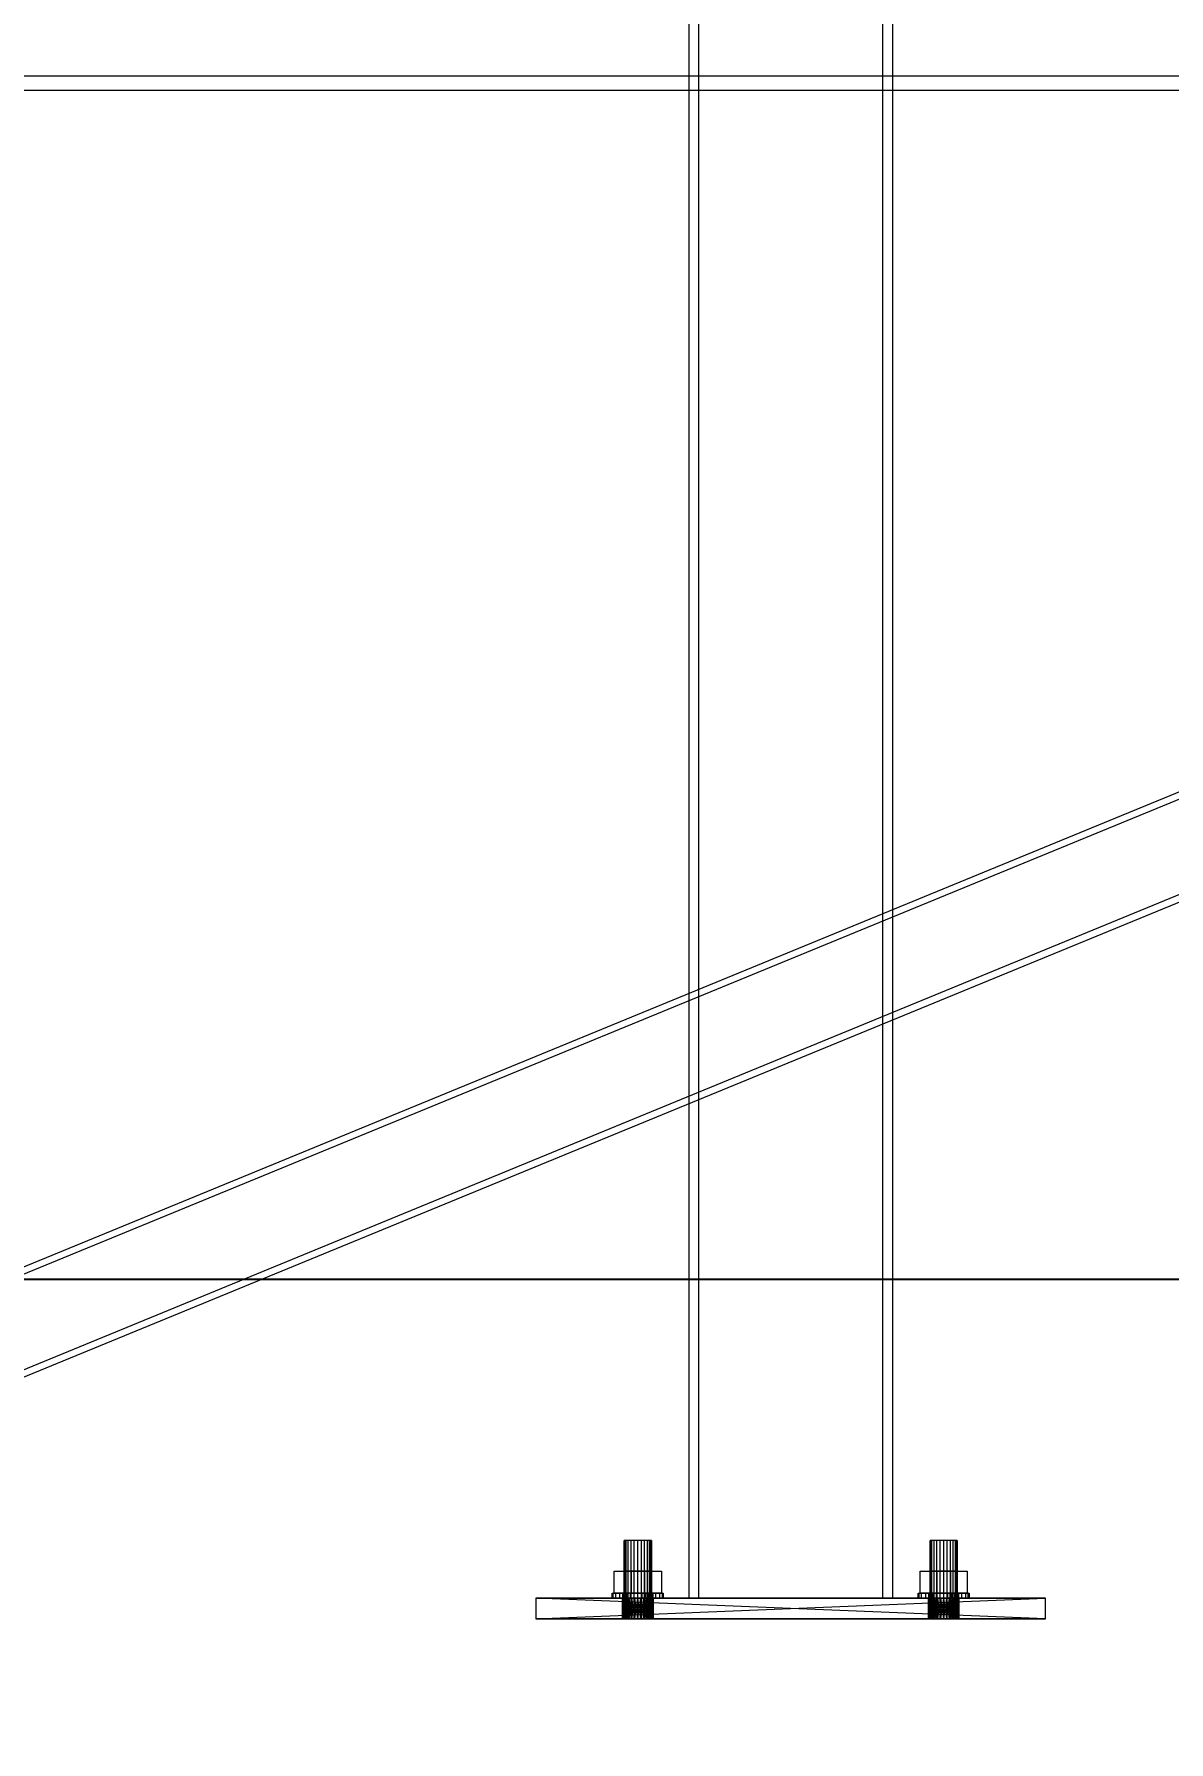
# Model space of a CAD drawing. Header units: millimetres. Extents: x -1970 to 34302, y -65268 to 6837.
# Drawn here: x 12824 to 13492, y -73 to 933 of the extents above; entities that cross this region are included whole.
import ezdxf

# ---------------------------------------------------------------- set-up
doc = ezdxf.new("R2010")
doc.units = ezdxf.units.MM
for name, color, linetype, lineweight in [('COTAS_O', 1, 'Continuous', 0), ('COTAS_P', 1, 'Continuous', 0), ('lateral_dosificador', 7, 'Continuous', 0), ('lateral_mezcladora', 7, 'Continuous', 0)]:
    doc.layers.add(name, color=color, linetype=linetype, lineweight=lineweight)
doc.dimstyles.new('R19_100', dxfattribs={"dimtxt": 250, "dimasz": 150, "dimexe": 150, "dimexo": 80, "dimgap": 100, "dimtad": 1, "dimtih": 1, "dimtoh": 1, "dimdsep": 46, "dimcen": 0.09, "dimadec": 0, "dimazin": 0, "dimtfac": 1, "dimtdec": 4, "dimtofl": 0, "dimtmove": 0, "dimatfit": 3, "dimfxl": 1, "dimtolj": 1, "dimtzin": 0, "dimarcsym": 0})

# ---------------------------------------------------------------- blocks, each defined once
blk = doc.blocks.new('*D16')
at = {"layer": 'COTAS_O', "color": 0, "lineweight": -2, "transparency": 16777216}
for p, q in [((10569.5, 1020), (10569.5, 50)), ((16769.5, 1020), (16769.5, 50)), ((10719.5, 200), (16619.5, 200))]:
    blk.add_line(p, q, dxfattribs=at)
at = {"layer": 'COTAS_O', "color": 0, "transparency": 16777216}
for points in [[(10719.5, 225), (10719.5, 175), (10569.5, 200)], [(16619.5, 225), (16619.5, 175), (16769.5, 200)]]:
    blk.add_solid(points, dxfattribs=at)
at = {"layer": 'Defpoints', "color": 0, "transparency": 16777216}
for p in [(10569.5, 1100), (16769.5, 1100), (16769.5, 200)]:
    blk.add_point(p, dxfattribs=at)
blk = doc.blocks.new('*D22')
at = {"layer": 'COTAS_P', "color": 0, "lineweight": -2, "transparency": 16777216}
for p, q in [((112.7, -80), (112.7, -2650)), ((34302.1, -80), (34302.1, -2650)), ((262.7, -2500), (34152.1, -2500))]:
    blk.add_line(p, q, dxfattribs=at)
at = {"layer": 'COTAS_P', "color": 0, "transparency": 16777216}
for points in [[(262.7, -2475), (262.7, -2525), (112.7, -2500)], [(34152.1, -2475), (34152.1, -2525), (34302.1, -2500)]]:
    blk.add_solid(points, dxfattribs=at)
at = {"layer": 'Defpoints', "color": 0, "transparency": 16777216}
for p in [(112.7, 0), (34302.1, 0), (34302.1, -2500)]:
    blk.add_point(p, dxfattribs=at)

msp = doc.modelspace()

# ---------------------------------------------------------------- linework, layer by layer
at = {"layer": 'lateral_dosificador'}
for p, q in [((13209.529, 2000), (13209.529, 12)), ((13215.529, 12), (13215.529, 2000)), ((13323.529, 2000), (13323.529, 12)), ((13329.529, 12), (13329.529, 2000)), ((13171.801, 46), (13171.529, 46)), ((13171.529, 0), (13171.529, 46)), ((13172.6, 46), (13171.801, 46)), ((13171.801, 0), (13171.801, 46)), ((13173.872, 46), (13172.6, 46)), ((13172.6, 0), (13172.6, 46)), ((13175.529, 46), (13173.872, 46)), ((13173.872, 0), (13173.872, 46)), ((13177.458, 46), (13175.529, 46)), ((13175.529, 0), (13175.529, 46)), ((13179.529, 46), (13177.458, 46)), ((13177.458, 0), (13177.458, 46)), ((13181.599, 46), (13179.529, 46)), ((13179.529, 0), (13179.529, 46)), ((13183.529, 46), (13181.599, 46)), ((13181.599, 0), (13181.599, 46)), ((13185.185, 46), (13183.529, 46)), ((13183.529, 0), (13183.529, 46)), ((13186.457, 46), (13185.185, 46)), ((13185.185, 0), (13185.185, 46)), ((13187.256, 46), (13186.457, 46)), ((13186.457, 0), (13186.457, 46)), ((13187.529, 46), (13187.256, 46)), ((13187.256, 0), (13187.256, 46)), ((13187.529, 46), (13187.529, 0)), ((13351.801, 46), (13351.529, 46)), ((13351.529, 0), (13351.529, 46)), ((13352.6, 46), (13351.801, 46)), ((13351.801, 0), (13351.801, 46)), ((13353.872, 46), (13352.6, 46)), ((13352.6, 0), (13352.6, 46)), ((13355.529, 46), (13353.872, 46)), ((13353.872, 0), (13353.872, 46)), ((13357.458, 46), (13355.529, 46)), ((13355.529, 0), (13355.529, 46)), ((13359.529, 46), (13357.458, 46)), ((13357.458, 0), (13357.458, 46)), ((13361.599, 46), (13359.529, 46)), ((13359.529, 0), (13359.529, 46)), ((13363.529, 46), (13361.599, 46)), ((13361.599, 0), (13361.599, 46)), ((13365.185, 46), (13363.529, 46)), ((13363.529, 0), (13363.529, 46)), ((13366.457, 46), (13365.185, 46)), ((13365.185, 0), (13365.185, 46)), ((13367.256, 46), (13366.457, 46)), ((13366.457, 0), (13366.457, 46)), ((13367.529, 46), (13367.256, 46)), ((13367.256, 0), (13367.256, 46)), ((13367.529, 46), (13367.529, 0)), ((13165.679, 15), (13165.679, 28)), ((13165.679, 28), (13172.604, 28)), ((13165.679, 28), (13171.529, 28)), ((13175.529, 28), (13171.529, 28)), ((13171.529, 28), (13171.529, 15)), ((13172.604, 15), (13172.604, 28)), ((13172.604, 28), (13186.454, 28)), ((13172.604, 28), (13175.529, 28)), ((13183.529, 28), (13175.529, 28)), ((13175.529, 28), (13175.529, 15)), ((13187.529, 28), (13183.529, 28)), ((13183.529, 28), (13183.529, 15)), ((13186.454, 28), (13183.529, 28)), ((13186.454, 15), (13186.454, 28)), ((13186.454, 28), (13193.379, 28)), ((13187.529, 15), (13187.529, 28)), ((13187.529, 28), (13193.379, 28)), ((13193.379, 28), (13193.379, 15)), ((13345.679, 15), (13345.679, 28)), ((13345.679, 28), (13352.604, 28)), ((13345.679, 28), (13351.529, 28)), ((13355.529, 28), (13351.529, 28)), ((13351.529, 28), (13351.529, 15)), ((13352.604, 15), (13352.604, 28)), ((13352.604, 28), (13366.454, 28)), ((13352.604, 28), (13355.529, 28)), ((13363.529, 28), (13355.529, 28)), ((13355.529, 28), (13355.529, 15)), ((13367.529, 28), (13363.529, 28)), ((13363.529, 28), (13363.529, 15)), ((13366.454, 28), (13363.529, 28)), ((13366.454, 15), (13366.454, 28)), ((13366.454, 28), (13373.379, 28)), ((13367.529, 15), (13367.529, 28)), ((13367.529, 28), (13373.379, 28)), ((13373.379, 28), (13373.379, 15)), ((13170.529, 12), (13119.529, 12)), ((13119.529, 12), (13170.702, 12)), ((13119.529, 12), (13171.214, 12)), ((13119.529, 12), (13172.045, 12)), ((13119.529, 12), (13173.165, 12)), ((13119.529, 12), (13174.528, 12)), ((13119.529, 12), (13176.084, 12)), ((13119.529, 12), (13177.773, 12)), ((13119.529, 12), (13179.529, 12)), ((13119.529, 12), (13181.284, 12)), ((13419.529, 12), (13119.529, 12)), ((13119.529, 12), (13182.973, 12)), ((13119.529, 12), (13184.529, 12)), ((13119.529, 12), (13185.893, 12)), ((13419.529, 0), (13119.529, 12)), ((13119.529, 12), (13119.529, 0)), ((13119.529, 0), (13419.529, 12)), ((13164.529, 12), (13164.529, 15)), ((13164.529, 15), (13165.04, 15)), ((13164.529, 15), (13170.529, 15)), ((13165.04, 12), (13164.529, 12)), ((13170.529, 12), (13164.529, 12)), ((13165.04, 12), (13165.04, 15)), ((13165.04, 15), (13166.538, 15)), ((13165.04, 15), (13170.835, 15)), ((13166.538, 12), (13165.04, 12)), ((13170.835, 12), (13165.04, 12)), ((13172.604, 15), (13165.679, 15)), ((13171.529, 15), (13165.679, 15)), ((13166.538, 12), (13166.538, 15)), ((13166.538, 15), (13168.922, 15)), ((13166.538, 15), (13171.734, 15)), ((13168.922, 12), (13166.538, 12)), ((13171.734, 12), (13166.538, 12)), ((13168.922, 12), (13168.922, 15)), ((13168.922, 15), (13172.029, 15)), ((13168.922, 15), (13173.165, 15)), ((13172.029, 12), (13168.922, 12)), ((13173.165, 12), (13168.922, 12)), ((13170.835, 15), (13170.529, 15)), ((13170.529, 15), (13170.529, 12)), ((13170.702, 12), (13170.529, 12)), ((13170.529, 0), (13170.702, 12)), ((13170.529, 0), (13170.529, 12)), ((13170.702, 0), (13170.529, 12)), ((13170.529, 12), (13170.835, 12)), ((13171.214, 12), (13170.702, 12)), ((13170.702, 0), (13171.214, 12)), ((13170.702, 0), (13170.702, 12)), ((13171.214, 0), (13170.702, 12)), ((13171.734, 15), (13170.835, 15)), ((13170.835, 15), (13170.835, 12)), ((13170.835, 12), (13171.734, 12)), ((13172.045, 12), (13171.214, 12)), ((13171.214, 0), (13172.045, 12)), ((13171.214, 0), (13171.214, 12)), ((13172.045, 0), (13171.214, 12)), ((13171.529, 15), (13175.529, 15)), ((13173.165, 15), (13171.734, 15)), ((13171.734, 15), (13171.734, 12)), ((13171.734, 12), (13173.165, 12)), ((13172.029, 12), (13172.029, 15)), ((13172.029, 15), (13175.646, 15)), ((13172.029, 15), (13175.029, 15)), ((13175.646, 12), (13172.029, 12)), ((13175.029, 12), (13172.029, 12)), ((13173.165, 12), (13172.045, 12)), ((13172.045, 12), (13185.893, 12)), ((13172.045, 0), (13173.165, 12)), ((13172.045, 0), (13172.045, 12)), ((13173.165, 0), (13172.045, 12)), ((13186.454, 15), (13172.604, 15)), ((13175.529, 15), (13172.604, 15)), ((13175.029, 15), (13173.165, 15)), ((13173.165, 15), (13173.165, 12)), ((13174.528, 12), (13173.165, 12)), ((13173.165, 12), (13185.893, 12)), ((13173.165, 12), (13359.529, 12)), ((13173.165, 12), (13361.284, 12)), ((13173.165, 12), (13362.973, 12)), ((13173.165, 12), (13364.529, 12)), ((13173.165, 12), (13365.893, 12)), ((13173.165, 0), (13174.528, 12)), ((13173.165, 0), (13173.165, 12)), ((13174.528, 0), (13173.165, 12)), ((13173.165, 12), (13175.029, 12)), ((13176.084, 12), (13174.528, 12)), ((13174.528, 12), (13365.893, 12)), ((13174.528, 0), (13176.084, 12)), ((13174.528, 0), (13174.528, 12)), ((13176.084, 0), (13174.528, 12)), ((13177.199, 15), (13175.029, 15)), ((13175.029, 15), (13175.029, 12)), ((13175.029, 12), (13177.199, 12)), ((13175.529, 15), (13183.529, 15)), ((13175.646, 12), (13175.646, 15)), ((13175.646, 15), (13179.529, 15)), ((13175.646, 15), (13177.199, 15)), ((13179.529, 12), (13175.646, 12)), ((13177.199, 12), (13175.646, 12)), ((13177.773, 12), (13176.084, 12)), ((13176.084, 12), (13365.893, 12)), ((13176.084, 0), (13177.773, 12)), ((13176.084, 0), (13176.084, 12)), ((13177.773, 0), (13176.084, 12)), ((13179.529, 15), (13177.199, 15)), ((13177.199, 15), (13177.199, 12)), ((13177.199, 12), (13179.529, 12)), ((13179.529, 12), (13177.773, 12)), ((13177.773, 12), (13419.529, 12)), ((13177.773, 12), (13365.893, 12)), ((13177.773, 0), (13179.529, 12)), ((13177.773, 0), (13177.773, 12)), ((13179.529, 0), (13177.773, 12)), ((13179.529, 12), (13179.529, 15)), ((13179.529, 15), (13183.411, 15)), ((13181.858, 15), (13179.529, 15)), ((13179.529, 12), (13181.284, 12)), ((13350.529, 12), (13179.529, 12)), ((13350.702, 12), (13179.529, 12)), ((13351.214, 12), (13179.529, 12)), ((13179.529, 12), (13419.529, 12)), ((13352.045, 12), (13179.529, 12)), ((13353.165, 12), (13179.529, 12)), ((13354.528, 12), (13179.529, 12)), ((13356.084, 12), (13179.529, 12)), ((13357.773, 12), (13179.529, 12)), ((13359.529, 12), (13179.529, 12)), ((13179.529, 12), (13365.893, 12)), ((13179.529, 0), (13181.284, 12)), ((13179.529, 0), (13179.529, 12)), ((13181.284, 0), (13179.529, 12)), ((13183.411, 12), (13179.529, 12)), ((13179.529, 12), (13181.858, 12)), ((13181.284, 12), (13182.973, 12)), ((13350.529, 12), (13181.284, 12)), ((13350.702, 12), (13181.284, 12)), ((13181.284, 0), (13182.973, 12)), ((13181.284, 0), (13181.284, 12)), ((13182.973, 0), (13181.284, 12)), ((13184.029, 15), (13181.858, 15)), ((13181.858, 15), (13181.858, 12)), ((13183.411, 15), (13181.858, 15)), ((13181.858, 12), (13184.029, 12)), ((13181.858, 12), (13183.411, 12)), ((13182.973, 12), (13184.529, 12)), ((13350.529, 12), (13182.973, 12)), ((13350.702, 12), (13182.973, 12)), ((13182.973, 0), (13184.529, 12)), ((13182.973, 0), (13182.973, 12)), ((13184.529, 0), (13182.973, 12)), ((13183.411, 12), (13183.411, 15)), ((13183.411, 15), (13187.029, 15)), ((13187.029, 12), (13183.411, 12)), ((13183.529, 15), (13187.529, 15)), ((13183.529, 15), (13186.454, 15)), ((13185.893, 15), (13184.029, 15)), ((13184.029, 15), (13184.029, 12)), ((13187.029, 15), (13184.029, 15)), ((13184.029, 12), (13185.893, 12)), ((13184.029, 12), (13187.029, 12)), ((13184.529, 12), (13185.893, 12)), ((13350.529, 12), (13184.529, 12)), ((13350.702, 12), (13184.529, 12)), ((13419.529, 12), (13184.529, 12)), ((13184.529, 12), (13359.529, 12)), ((13184.529, 0), (13185.893, 12)), ((13184.529, 0), (13184.529, 12)), ((13185.893, 0), (13184.529, 12)), ((13187.323, 15), (13185.893, 15)), ((13185.893, 15), (13185.893, 12)), ((13190.135, 15), (13185.893, 15)), ((13185.893, 12), (13187.012, 12)), ((13350.529, 12), (13185.893, 12)), ((13350.702, 12), (13185.893, 12)), ((13185.893, 12), (13359.529, 12)), ((13185.893, 0), (13187.012, 12)), ((13185.893, 0), (13185.893, 12)), ((13187.012, 0), (13185.893, 12)), ((13185.893, 12), (13187.323, 12)), ((13185.893, 12), (13190.135, 12)), ((13193.379, 15), (13186.454, 15)), ((13187.012, 12), (13187.843, 12)), ((13350.529, 12), (13187.012, 12)), ((13350.702, 12), (13187.012, 12)), ((13187.012, 12), (13359.529, 12)), ((13187.012, 0), (13187.843, 12)), ((13187.012, 0), (13187.012, 12)), ((13187.843, 0), (13187.012, 12)), ((13187.029, 12), (13187.029, 15)), ((13187.029, 15), (13190.135, 15)), ((13190.135, 12), (13187.029, 12)), ((13188.222, 15), (13187.323, 15)), ((13187.323, 15), (13187.323, 12)), ((13192.519, 15), (13187.323, 15)), ((13187.323, 12), (13188.222, 12)), ((13187.323, 12), (13192.519, 12)), ((13193.379, 15), (13187.529, 15)), ((13187.843, 12), (13188.356, 12)), ((13350.529, 12), (13187.843, 12)), ((13350.702, 12), (13187.843, 12)), ((13187.843, 12), (13359.529, 12)), ((13187.843, 0), (13188.356, 12)), ((13187.843, 0), (13187.843, 12)), ((13188.356, 0), (13187.843, 12)), ((13188.529, 15), (13188.222, 15)), ((13188.222, 15), (13188.222, 12)), ((13194.017, 15), (13188.222, 15)), ((13188.222, 12), (13188.529, 12)), ((13188.222, 12), (13194.017, 12)), ((13188.356, 12), (13188.529, 12)), ((13350.529, 12), (13188.356, 12)), ((13350.702, 12), (13188.356, 12)), ((13188.356, 12), (13359.529, 12)), ((13188.356, 0), (13188.529, 12)), ((13188.356, 0), (13188.356, 12)), ((13188.529, 0), (13188.356, 12)), ((13188.529, 12), (13188.529, 15)), ((13188.529, 15), (13194.529, 15)), ((13188.529, 12), (13350.529, 12)), ((13350.702, 12), (13188.529, 12)), ((13188.529, 12), (13351.214, 12)), ((13188.529, 12), (13352.045, 12)), ((13188.529, 12), (13353.165, 12)), ((13188.529, 12), (13354.528, 12)), ((13188.529, 12), (13356.084, 12)), ((13188.529, 12), (13357.773, 12)), ((13188.529, 12), (13359.529, 12)), ((13188.529, 12), (13188.529, 0)), ((13194.529, 12), (13188.529, 12)), ((13190.135, 12), (13190.135, 15)), ((13190.135, 15), (13192.519, 15)), ((13192.519, 12), (13190.135, 12)), ((13192.519, 12), (13192.519, 15)), ((13192.519, 15), (13194.017, 15)), ((13194.017, 12), (13192.519, 12)), ((13194.017, 12), (13194.017, 15)), ((13194.017, 15), (13194.529, 15)), ((13194.529, 12), (13194.017, 12)), ((13194.529, 15), (13194.529, 12)), ((13209.529, 12), (13329.529, 12)), ((13209.529, 12), (13215.529, 12)), ((13323.529, 12), (13329.529, 12)), ((13344.529, 12), (13344.529, 15)), ((13344.529, 15), (13345.04, 15)), ((13344.529, 15), (13350.529, 15)), ((13345.04, 12), (13344.529, 12)), ((13350.529, 12), (13344.529, 12)), ((13345.04, 12), (13345.04, 15)), ((13345.04, 15), (13346.538, 15)), ((13345.04, 15), (13350.835, 15)), ((13346.538, 12), (13345.04, 12)), ((13350.835, 12), (13345.04, 12)), ((13352.604, 15), (13345.679, 15)), ((13351.529, 15), (13345.679, 15)), ((13346.538, 12), (13346.538, 15)), ((13346.538, 15), (13348.922, 15)), ((13346.538, 15), (13351.734, 15)), ((13348.922, 12), (13346.538, 12)), ((13351.734, 12), (13346.538, 12)), ((13348.922, 12), (13348.922, 15)), ((13348.922, 15), (13352.029, 15)), ((13348.922, 15), (13353.165, 15)), ((13352.029, 12), (13348.922, 12)), ((13353.165, 12), (13348.922, 12)), ((13350.835, 15), (13350.529, 15)), ((13350.529, 15), (13350.529, 12)), ((13350.529, 12), (13350.702, 12)), ((13350.529, 0), (13350.702, 12)), ((13350.529, 0), (13350.529, 12)), ((13350.702, 0), (13350.529, 12)), ((13350.529, 12), (13350.835, 12)), ((13351.214, 12), (13350.702, 12)), ((13350.702, 0), (13351.214, 12)), ((13350.702, 0), (13350.702, 12)), ((13351.214, 0), (13350.702, 12)), ((13351.734, 15), (13350.835, 15)), ((13350.835, 15), (13350.835, 12)), ((13350.835, 12), (13351.734, 12)), ((13352.045, 12), (13351.214, 12)), ((13351.214, 0), (13352.045, 12)), ((13351.214, 0), (13351.214, 12)), ((13352.045, 0), (13351.214, 12)), ((13351.529, 15), (13355.529, 15)), ((13353.165, 15), (13351.734, 15)), ((13351.734, 15), (13351.734, 12)), ((13351.734, 12), (13353.165, 12)), ((13352.029, 12), (13352.029, 15)), ((13352.029, 15), (13355.646, 15)), ((13352.029, 15), (13355.029, 15)), ((13355.646, 12), (13352.029, 12)), ((13355.029, 12), (13352.029, 12)), ((13353.165, 12), (13352.045, 12)), ((13352.045, 0), (13353.165, 12)), ((13352.045, 0), (13352.045, 12)), ((13353.165, 0), (13352.045, 12)), ((13366.454, 15), (13352.604, 15)), ((13355.529, 15), (13352.604, 15)), ((13355.029, 15), (13353.165, 15)), ((13353.165, 15), (13353.165, 12)), ((13354.528, 12), (13353.165, 12)), ((13353.165, 0), (13354.528, 12)), ((13353.165, 0), (13353.165, 12)), ((13354.528, 0), (13353.165, 12)), ((13353.165, 12), (13355.029, 12)), ((13356.084, 12), (13354.528, 12)), ((13354.528, 12), (13419.529, 12)), ((13354.528, 0), (13356.084, 12)), ((13354.528, 0), (13354.528, 12)), ((13356.084, 0), (13354.528, 12)), ((13357.199, 15), (13355.029, 15)), ((13355.029, 15), (13355.029, 12)), ((13355.029, 12), (13357.199, 12)), ((13355.529, 15), (13363.529, 15)), ((13355.646, 12), (13355.646, 15)), ((13355.646, 15), (13359.529, 15)), ((13355.646, 15), (13357.199, 15)), ((13359.529, 12), (13355.646, 12)), ((13357.199, 12), (13355.646, 12)), ((13357.773, 12), (13356.084, 12)), ((13356.084, 12), (13419.529, 12)), ((13356.084, 0), (13357.773, 12)), ((13356.084, 0), (13356.084, 12)), ((13357.773, 0), (13356.084, 12)), ((13359.529, 15), (13357.199, 15)), ((13357.199, 15), (13357.199, 12)), ((13357.199, 12), (13359.529, 12)), ((13359.529, 12), (13357.773, 12)), ((13357.773, 12), (13419.529, 12)), ((13357.773, 0), (13359.529, 12)), ((13357.773, 0), (13357.773, 12)), ((13359.529, 0), (13357.773, 12)), ((13359.529, 12), (13359.529, 15)), ((13359.529, 15), (13363.411, 15)), ((13361.858, 15), (13359.529, 15)), ((13419.529, 12), (13359.529, 12)), ((13361.284, 12), (13359.529, 12)), ((13359.529, 12), (13365.893, 12)), ((13359.529, 12), (13367.012, 12)), ((13359.529, 12), (13367.843, 12)), ((13359.529, 12), (13368.356, 12)), ((13359.529, 12), (13368.529, 12)), ((13359.529, 0), (13361.284, 12)), ((13359.529, 0), (13359.529, 12)), ((13361.284, 0), (13359.529, 12)), ((13363.411, 12), (13359.529, 12)), ((13359.529, 12), (13361.858, 12)), ((13419.529, 12), (13361.284, 12)), ((13362.973, 12), (13361.284, 12)), ((13361.284, 12), (13368.529, 12)), ((13361.284, 0), (13362.973, 12)), ((13361.284, 0), (13361.284, 12)), ((13362.973, 0), (13361.284, 12)), ((13364.029, 15), (13361.858, 15)), ((13361.858, 15), (13361.858, 12)), ((13363.411, 15), (13361.858, 15)), ((13361.858, 12), (13364.029, 12)), ((13361.858, 12), (13363.411, 12)), ((13419.529, 12), (13362.973, 12)), ((13364.529, 12), (13362.973, 12)), ((13368.529, 12), (13362.973, 12)), ((13362.973, 0), (13364.529, 12)), ((13362.973, 0), (13362.973, 12)), ((13364.529, 0), (13362.973, 12)), ((13363.411, 12), (13363.411, 15)), ((13363.411, 15), (13367.029, 15)), ((13367.029, 12), (13363.411, 12)), ((13363.529, 15), (13367.529, 15)), ((13363.529, 15), (13366.454, 15)), ((13365.893, 15), (13364.029, 15)), ((13364.029, 15), (13364.029, 12)), ((13367.029, 15), (13364.029, 15)), ((13364.029, 12), (13365.893, 12)), ((13364.029, 12), (13367.029, 12)), ((13419.529, 12), (13364.529, 12)), ((13365.893, 12), (13364.529, 12)), ((13368.529, 12), (13364.529, 12)), ((13364.529, 0), (13365.893, 12)), ((13364.529, 0), (13364.529, 12)), ((13365.893, 0), (13364.529, 12)), ((13367.323, 15), (13365.893, 15)), ((13365.893, 15), (13365.893, 12)), ((13370.135, 15), (13365.893, 15)), ((13419.529, 12), (13365.893, 12)), ((13367.012, 12), (13365.893, 12)), ((13368.529, 12), (13365.893, 12)), ((13365.893, 0), (13367.012, 12)), ((13365.893, 0), (13365.893, 12)), ((13367.012, 0), (13365.893, 12)), ((13365.893, 12), (13367.323, 12)), ((13365.893, 12), (13370.135, 12)), ((13373.379, 15), (13366.454, 15)), ((13419.529, 12), (13367.012, 12)), ((13367.843, 12), (13367.012, 12)), ((13368.529, 12), (13367.012, 12)), ((13367.012, 0), (13367.843, 12)), ((13367.012, 0), (13367.012, 12)), ((13367.843, 0), (13367.012, 12)), ((13367.029, 12), (13367.029, 15)), ((13367.029, 15), (13370.135, 15)), ((13370.135, 12), (13367.029, 12)), ((13368.222, 15), (13367.323, 15)), ((13367.323, 15), (13367.323, 12)), ((13372.519, 15), (13367.323, 15)), ((13367.323, 12), (13368.222, 12)), ((13367.323, 12), (13372.519, 12)), ((13373.379, 15), (13367.529, 15)), ((13419.529, 12), (13367.843, 12)), ((13368.356, 12), (13367.843, 12)), ((13367.843, 0), (13368.356, 12)), ((13367.843, 0), (13367.843, 12)), ((13368.356, 0), (13367.843, 12)), ((13368.529, 15), (13368.222, 15)), ((13368.222, 15), (13368.222, 12)), ((13374.017, 15), (13368.222, 15)), ((13368.222, 12), (13368.529, 12)), ((13368.222, 12), (13374.017, 12)), ((13419.529, 12), (13368.356, 12)), ((13368.529, 12), (13368.356, 12)), ((13368.356, 0), (13368.529, 12)), ((13368.356, 0), (13368.356, 12)), ((13368.529, 0), (13368.356, 12)), ((13368.529, 12), (13368.529, 15)), ((13368.529, 15), (13374.529, 15)), ((13419.529, 12), (13368.529, 12)), ((13368.529, 12), (13368.529, 0)), ((13374.529, 12), (13368.529, 12)), ((13370.135, 12), (13370.135, 15)), ((13370.135, 15), (13372.519, 15)), ((13372.519, 12), (13370.135, 12)), ((13372.519, 12), (13372.519, 15)), ((13372.519, 15), (13374.017, 15)), ((13374.017, 12), (13372.519, 12)), ((13374.017, 12), (13374.017, 15)), ((13374.017, 15), (13374.529, 15)), ((13374.529, 12), (13374.017, 12)), ((13374.529, 15), (13374.529, 12)), ((13419.529, 0), (13419.529, 12)), ((13119.529, 0), (13170.529, 0)), ((13170.702, 0), (13119.529, 0)), ((13171.214, 0), (13119.529, 0)), ((13172.045, 0), (13119.529, 0)), ((13173.165, 0), (13119.529, 0)), ((13174.528, 0), (13119.529, 0)), ((13176.084, 0), (13119.529, 0)), ((13177.773, 0), (13119.529, 0)), ((13179.529, 0), (13119.529, 0)), ((13181.284, 0), (13119.529, 0)), ((13119.529, 0), (13419.529, 0)), ((13182.973, 0), (13119.529, 0)), ((13184.529, 0), (13119.529, 0)), ((13185.893, 0), (13119.529, 0)), ((13170.529, 0), (13170.702, 0)), ((13170.702, 0), (13171.214, 0)), ((13171.214, 0), (13172.045, 0)), ((13171.801, 0), (13171.529, 0)), ((13172.6, 0), (13171.801, 0)), ((13172.045, 0), (13173.165, 0)), ((13185.893, 0), (13172.045, 0)), ((13173.872, 0), (13172.6, 0)), ((13173.165, 0), (13174.528, 0)), ((13185.893, 0), (13173.165, 0)), ((13359.529, 0), (13173.165, 0)), ((13361.284, 0), (13173.165, 0)), ((13362.973, 0), (13173.165, 0)), ((13364.529, 0), (13173.165, 0)), ((13365.893, 0), (13173.165, 0)), ((13175.529, 0), (13173.872, 0)), ((13174.528, 0), (13176.084, 0)), ((13365.893, 0), (13174.528, 0)), ((13177.458, 0), (13175.529, 0)), ((13176.084, 0), (13177.773, 0)), ((13365.893, 0), (13176.084, 0)), ((13179.529, 0), (13177.458, 0)), ((13177.773, 0), (13179.529, 0)), ((13419.529, 0), (13177.773, 0)), ((13365.893, 0), (13177.773, 0)), ((13181.284, 0), (13179.529, 0)), ((13179.529, 0), (13350.529, 0)), ((13179.529, 0), (13350.702, 0)), ((13179.529, 0), (13351.214, 0)), ((13419.529, 0), (13179.529, 0)), ((13179.529, 0), (13352.045, 0)), ((13179.529, 0), (13353.165, 0)), ((13179.529, 0), (13354.528, 0)), ((13179.529, 0), (13356.084, 0)), ((13179.529, 0), (13357.773, 0)), ((13179.529, 0), (13359.529, 0)), ((13365.893, 0), (13179.529, 0)), ((13181.599, 0), (13179.529, 0)), ((13182.973, 0), (13181.284, 0)), ((13181.284, 0), (13350.529, 0)), ((13181.284, 0), (13350.702, 0)), ((13183.529, 0), (13181.599, 0)), ((13184.529, 0), (13182.973, 0)), ((13182.973, 0), (13350.529, 0)), ((13182.973, 0), (13350.702, 0)), ((13185.185, 0), (13183.529, 0)), ((13185.893, 0), (13184.529, 0)), ((13184.529, 0), (13350.529, 0)), ((13184.529, 0), (13350.702, 0)), ((13184.529, 0), (13419.529, 0)), ((13359.529, 0), (13184.529, 0)), ((13186.457, 0), (13185.185, 0)), ((13187.012, 0), (13185.893, 0)), ((13185.893, 0), (13350.529, 0)), ((13185.893, 0), (13350.702, 0)), ((13359.529, 0), (13185.893, 0)), ((13187.256, 0), (13186.457, 0)), ((13187.843, 0), (13187.012, 0)), ((13187.012, 0), (13350.529, 0)), ((13187.012, 0), (13350.702, 0)), ((13359.529, 0), (13187.012, 0)), ((13187.256, 0), (13187.529, 0)), ((13188.356, 0), (13187.843, 0)), ((13187.843, 0), (13350.529, 0)), ((13187.843, 0), (13350.702, 0)), ((13359.529, 0), (13187.843, 0)), ((13188.529, 0), (13188.356, 0)), ((13188.356, 0), (13350.529, 0)), ((13188.356, 0), (13350.702, 0)), ((13359.529, 0), (13188.356, 0)), ((13350.529, 0), (13188.529, 0)), ((13188.529, 0), (13350.702, 0)), ((13351.214, 0), (13188.529, 0)), ((13352.045, 0), (13188.529, 0)), ((13353.165, 0), (13188.529, 0)), ((13354.528, 0), (13188.529, 0)), ((13356.084, 0), (13188.529, 0)), ((13357.773, 0), (13188.529, 0)), ((13359.529, 0), (13188.529, 0)), ((13350.702, 0), (13350.529, 0)), ((13350.702, 0), (13351.214, 0)), ((13351.214, 0), (13352.045, 0)), ((13351.801, 0), (13351.529, 0)), ((13352.6, 0), (13351.801, 0)), ((13352.045, 0), (13353.165, 0)), ((13353.872, 0), (13352.6, 0)), ((13353.165, 0), (13354.528, 0)), ((13355.529, 0), (13353.872, 0)), ((13354.528, 0), (13356.084, 0)), ((13419.529, 0), (13354.528, 0)), ((13357.458, 0), (13355.529, 0)), ((13356.084, 0), (13357.773, 0)), ((13419.529, 0), (13356.084, 0)), ((13359.529, 0), (13357.458, 0)), ((13357.773, 0), (13359.529, 0)), ((13419.529, 0), (13357.773, 0)), ((13359.529, 0), (13419.529, 0)), ((13359.529, 0), (13361.284, 0)), ((13365.893, 0), (13359.529, 0)), ((13367.012, 0), (13359.529, 0)), ((13367.843, 0), (13359.529, 0)), ((13368.356, 0), (13359.529, 0)), ((13368.529, 0), (13359.529, 0)), ((13361.599, 0), (13359.529, 0)), ((13361.284, 0), (13419.529, 0)), ((13361.284, 0), (13362.973, 0)), ((13368.529, 0), (13361.284, 0)), ((13363.529, 0), (13361.599, 0)), ((13362.973, 0), (13419.529, 0)), ((13362.973, 0), (13364.529, 0)), ((13362.973, 0), (13368.529, 0)), ((13365.185, 0), (13363.529, 0)), ((13364.529, 0), (13419.529, 0)), ((13364.529, 0), (13365.893, 0)), ((13364.529, 0), (13368.529, 0)), ((13366.457, 0), (13365.185, 0)), ((13365.893, 0), (13419.529, 0)), ((13365.893, 0), (13367.012, 0)), ((13365.893, 0), (13368.529, 0)), ((13367.256, 0), (13366.457, 0)), ((13367.012, 0), (13419.529, 0)), ((13367.012, 0), (13367.843, 0)), ((13367.012, 0), (13368.529, 0)), ((13367.256, 0), (13367.529, 0)), ((13367.843, 0), (13419.529, 0)), ((13367.843, 0), (13368.356, 0)), ((13368.356, 0), (13419.529, 0)), ((13368.356, 0), (13368.529, 0)), ((13368.529, 0), (13419.529, 0))]:
    msp.add_line(p, q, dxfattribs=at)
at = {"layer": 'lateral_mezcladora'}
for p, q in [((12624.784, 127.745), (14691.451, 977.745)), ((12626.305, 124.046), (14692.972, 974.046)), ((12646.085, 75.954), (14712.752, 925.954)), ((12647.606, 72.255), (14714.273, 922.255)), ((10494.529, 908.5), (16814.529, 908.5)), ((10569.529, 908.5), (16769.529, 908.5)), ((10494.529, 900), (16814.529, 900)), ((10569.529, 900), (16769.529, 900))]:
    msp.add_line(p, q, dxfattribs=at)

# ---------------------------------------------------------------- dimensions: what is measured, and where the dimension line sits
at = {"layer": 'COTAS_O'}
dim = msp.add_aligned_dim(p1=(10569.529, 1100), p2=(16769.529, 1100), distance=-900, text='<> O', dimstyle='R19_100', dxfattribs=at)
dim.commit()
dim.dimension.update_dxf_attribs({"geometry": '*D16', "text_midpoint": (13669.529, 200)})
at = {"layer": 'COTAS_P'}
dim = msp.add_aligned_dim(p1=(112.7, 0), p2=(34302.083, 0), distance=-2500, text='<> P', dimstyle='R19_100', dxfattribs=at)
dim.commit()
dim.dimension.update_dxf_attribs({"geometry": '*D22', "text_midpoint": (17207.392, -2500)})

doc.saveas('drawing.dxf')
